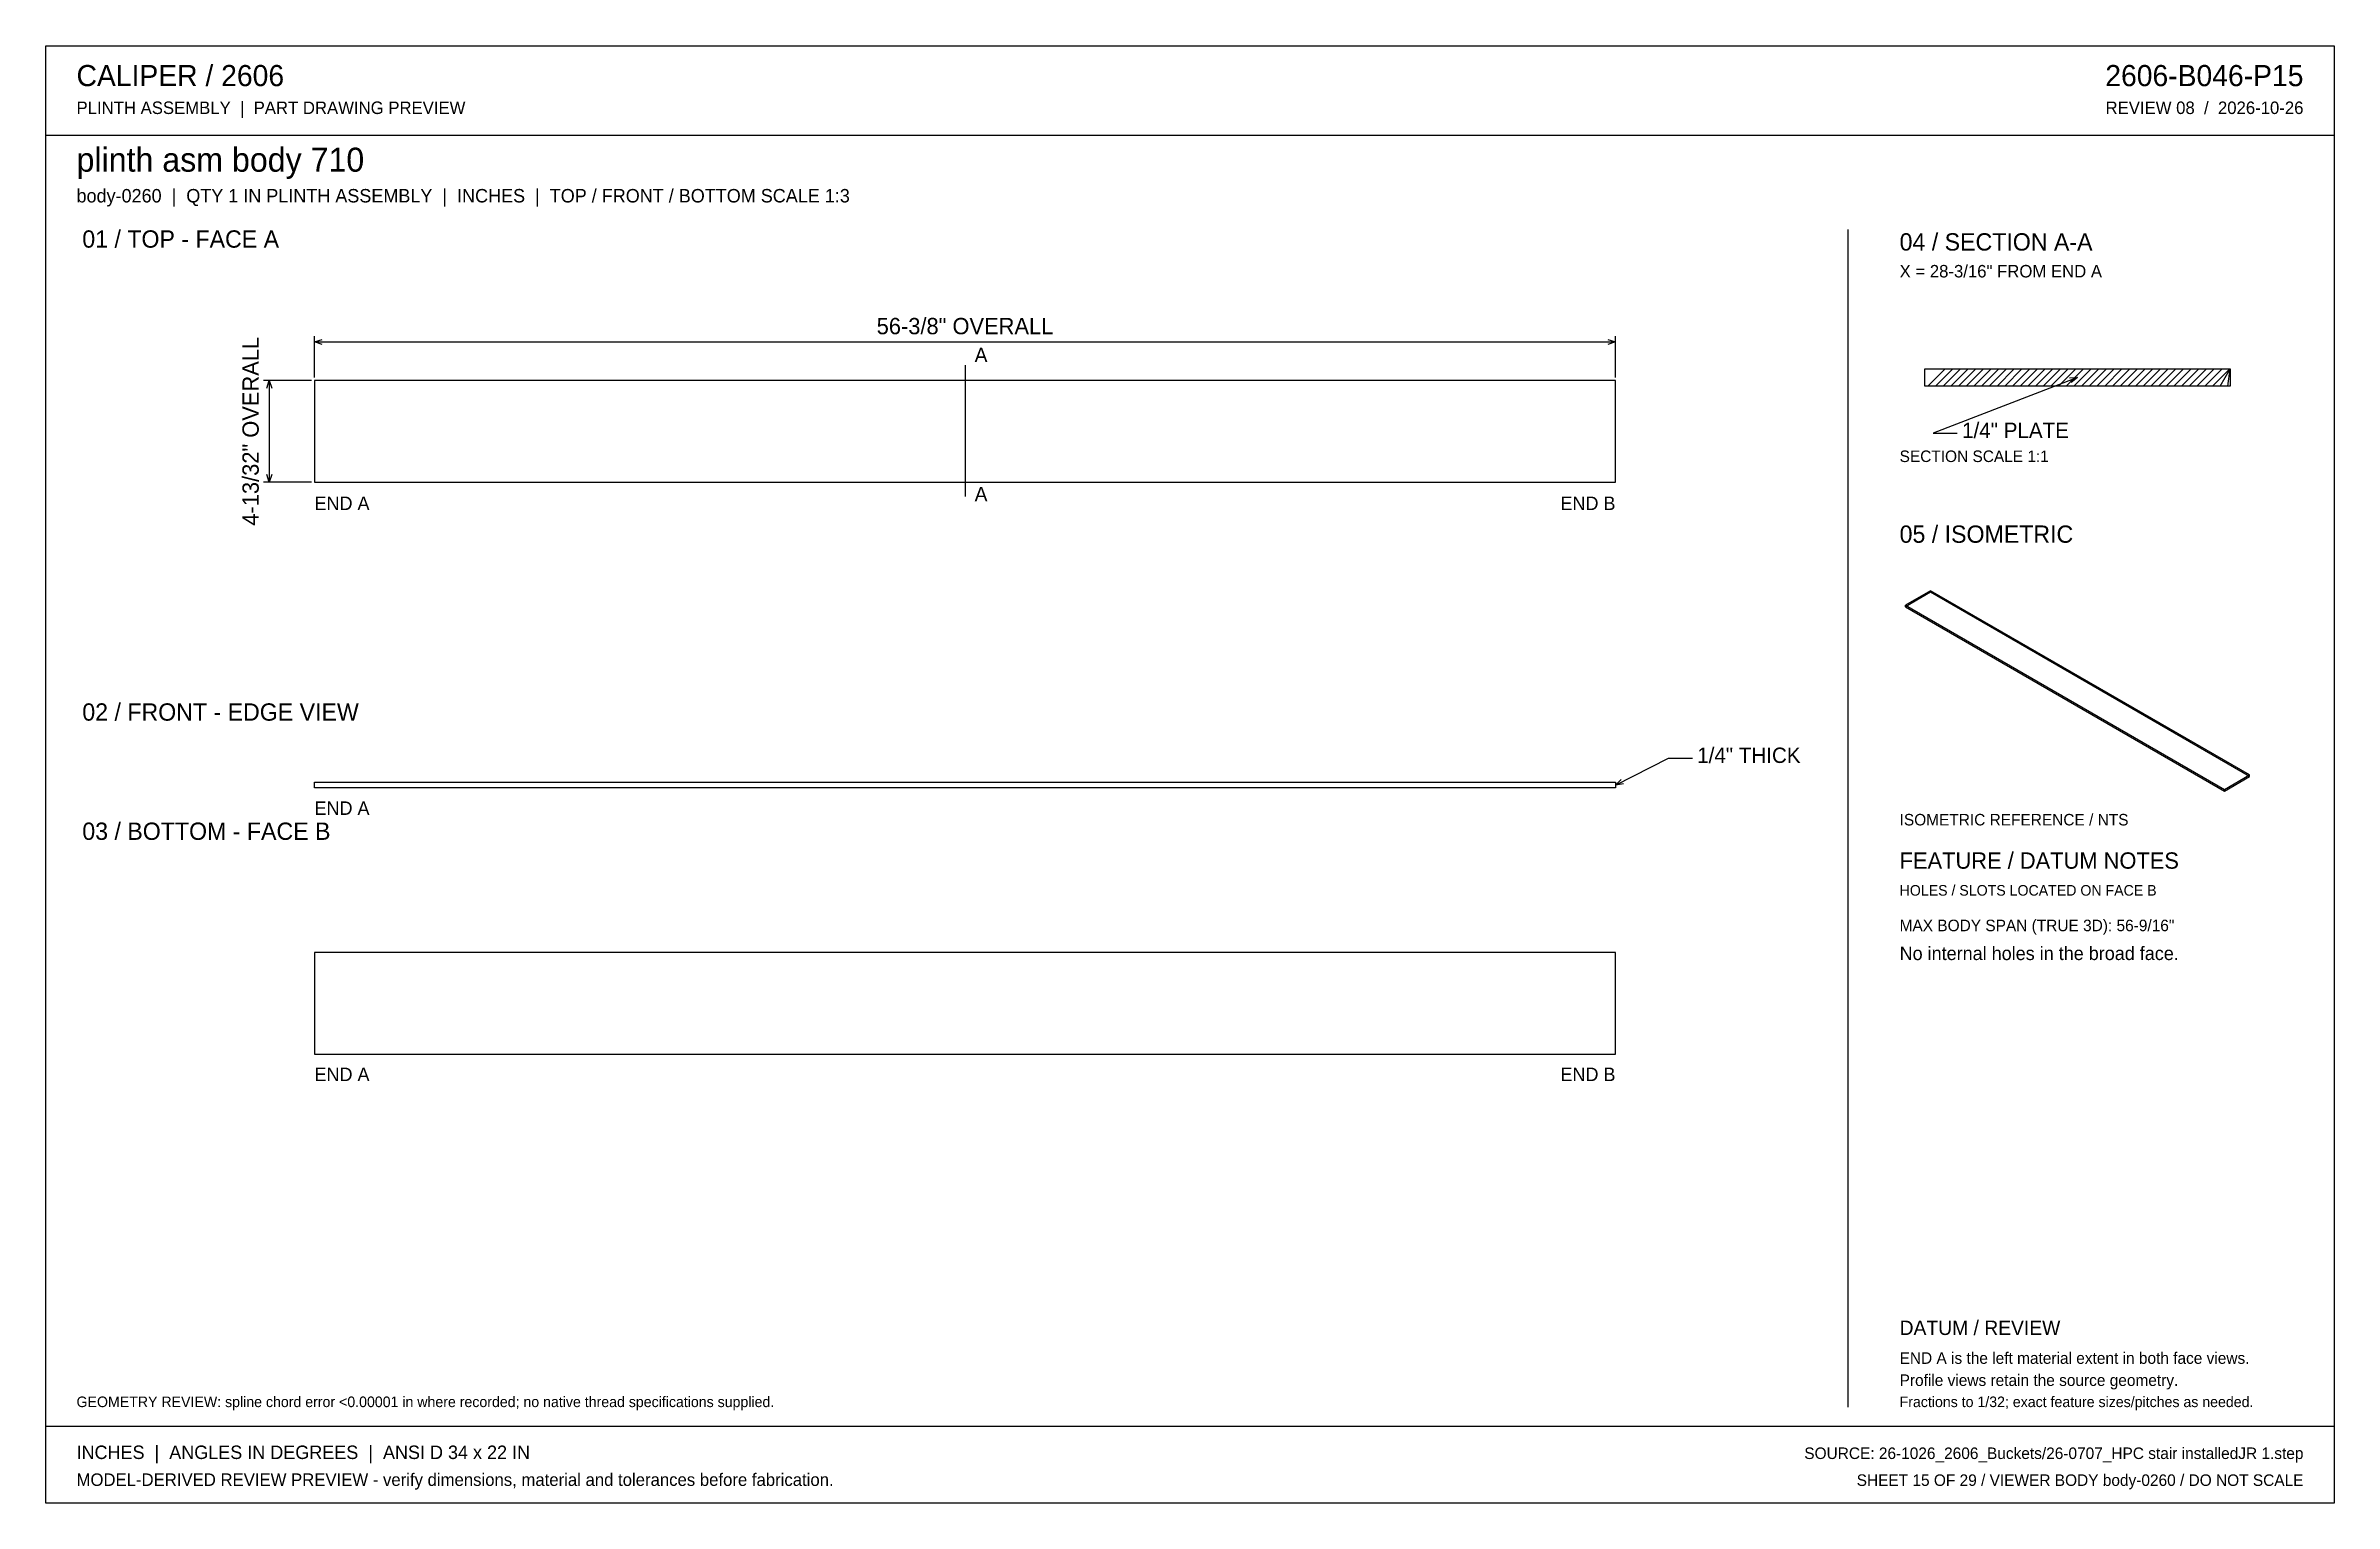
# Model space of a CAD drawing. Header units: inches. Extents: x 1.4 to 100.6, y 1.4 to 64.6.
import ezdxf
from ezdxf.enums import TextEntityAlignment as Align

# ---------------------------------------------------------------- set-up
doc = ezdxf.new("R2010")
doc.units = ezdxf.units.IN
doc.header["$MEASUREMENT"] = 0

msp = doc.modelspace()

# ---------------------------------------------------------------- linework, layer by layer
at = {"layer": 'ANNOTATION'}
for p, q in [((13.062, 50.205), (13.062, 51.996)), ((13.062, 51.746), (13.396, 51.85)), ((13.062, 51.746), (69.437, 51.746)), ((13.396, 51.642), (13.062, 51.746)), ((69.104, 51.85), (69.437, 51.746)), ((69.437, 51.746), (69.104, 51.642)), ((69.437, 50.205), (69.437, 51.996)), ((41.25, 50.746), (41.25, 45.045)), ((12.937, 50.08), (10.854, 50.08)), ((11, 49.746), (11.104, 50.08)), ((11.104, 50.08), (11.104, 45.67)), ((11.104, 50.08), (11.208, 49.746)), ((89.458, 50.208), (83.208, 47.792)), ((89.11, 50.185), (89.458, 50.208)), ((89.458, 50.208), (89.185, 49.991)), ((83.208, 47.792), (84.25, 47.792)), ((12.937, 45.67), (10.854, 45.67)), ((11.104, 45.67), (11, 46.004)), ((11.208, 46.004), (11.104, 45.67)), ((69.437, 32.542), (71.729, 33.708)), ((69.437, 32.542), (69.687, 32.786)), ((71.729, 33.708), (72.771, 33.708)), ((69.782, 32.6), (69.437, 32.542))]:
    msp.add_line(p, q, dxfattribs=at)
at = {"layer": 'OUTLINE'}
for p, q in [((1.417, 64.583), (100.583, 64.583)), ((1.417, 1.417), (1.417, 64.583)), ((100.583, 64.583), (100.583, 1.417)), ((1.417, 60.708), (100.583, 60.708)), ((79.5, 56.625), (79.5, 5.583)), ((82.845, 50.583), (96.072, 50.583)), ((82.845, 49.833), (82.845, 50.583)), ((82.97, 49.833), (83.72, 50.583)), ((83.303, 49.833), (84.053, 50.583)), ((83.636, 49.833), (84.386, 50.583)), ((83.97, 49.833), (84.72, 50.583)), ((84.303, 49.833), (85.053, 50.583)), ((84.636, 49.833), (85.386, 50.583)), ((84.97, 49.833), (85.72, 50.583)), ((85.303, 49.833), (86.053, 50.583)), ((85.636, 49.833), (86.386, 50.583)), ((85.97, 49.833), (86.72, 50.583)), ((86.303, 49.833), (87.053, 50.583)), ((86.636, 49.833), (87.386, 50.583)), ((86.97, 49.833), (87.72, 50.583)), ((87.303, 49.833), (88.053, 50.583)), ((87.636, 49.833), (88.386, 50.583)), ((87.97, 49.833), (88.72, 50.583)), ((88.303, 49.833), (89.053, 50.583)), ((88.636, 49.833), (89.386, 50.583)), ((88.97, 49.833), (89.72, 50.583)), ((89.303, 49.833), (90.053, 50.583)), ((89.636, 49.833), (90.386, 50.583)), ((89.97, 49.833), (90.72, 50.583)), ((90.303, 49.833), (91.053, 50.583)), ((90.636, 49.833), (91.386, 50.583)), ((90.97, 49.833), (91.72, 50.583)), ((91.303, 49.833), (92.053, 50.583)), ((91.636, 49.833), (92.386, 50.583)), ((91.97, 49.833), (92.72, 50.583)), ((92.303, 49.833), (93.053, 50.583)), ((92.636, 49.833), (93.386, 50.583)), ((92.97, 49.833), (93.72, 50.583)), ((93.303, 49.833), (94.053, 50.583)), ((93.636, 49.833), (94.386, 50.583)), ((93.97, 49.833), (94.72, 50.583)), ((94.303, 49.833), (95.053, 50.583)), ((94.636, 49.833), (95.386, 50.583)), ((94.97, 49.833), (95.72, 50.583)), ((95.303, 49.833), (96.053, 50.583)), ((95.636, 49.833), (96.072, 50.583)), ((95.97, 49.833), (96.072, 50.583)), ((96.072, 50.583), (96.072, 49.833)), ((69.437, 50.08), (13.062, 50.08)), ((13.062, 50.08), (13.062, 45.67)), ((69.437, 45.67), (69.437, 50.08)), ((96.072, 49.833), (82.845, 49.833)), ((13.062, 45.67), (69.437, 45.67)), ((83.082, 40.967), (82, 40.342)), ((83.082, 40.896), (82, 40.271)), ((83.082, 40.896), (83.082, 40.967)), ((96.917, 32.979), (83.082, 40.967)), ((96.917, 32.908), (83.082, 40.896)), ((82, 40.271), (82, 40.342)), ((82, 40.342), (95.835, 32.354)), ((82, 40.271), (95.835, 32.283)), ((95.835, 32.354), (96.917, 32.979)), ((95.835, 32.283), (96.917, 32.908)), ((96.917, 32.908), (96.917, 32.979)), ((13.062, 32.667), (69.437, 32.667)), ((13.062, 32.417), (13.062, 32.667)), ((69.437, 32.417), (13.062, 32.417)), ((69.437, 32.667), (69.437, 32.417)), ((95.835, 32.283), (95.835, 32.354)), ((13.062, 25.288), (13.062, 20.879)), ((69.437, 25.288), (13.062, 25.288)), ((69.437, 20.879), (69.437, 25.288)), ((13.062, 20.879), (69.437, 20.879)), ((1.417, 4.75), (100.583, 4.75)), ((100.583, 1.417), (1.417, 1.417))]:
    msp.add_line(p, q, dxfattribs=at)

# ---------------------------------------------------------------- texts
at = {"layer": 'ANNOTATION'}
for s, height, p in [('CALIPER / 2606', 0.91667, (2.75, 62.833)), ('PLINTH ASSEMBLY  |  PART DRAWING PREVIEW', 0.54167, (2.75, 61.625)), ('plinth asm body 710', 1.04167, (2.75, 59.125)), ('body-0260  |  QTY 1 IN PLINTH ASSEMBLY  |  INCHES  |  TOP / FRONT / BOTTOM SCALE 1:3', 0.58333, (2.75, 57.792)), ('01 / TOP - FACE A', 0.75, (3, 55.833)), ('04 / SECTION A-A', 0.75, (81.75, 55.708)), ('X = 28-3/16" FROM END A', 0.54167, (81.75, 54.542)), ('A', 0.625, (41.667, 50.871)), ('1/4" PLATE', 0.6667, (84.458, 47.583)), ('SECTION SCALE 1:1', 0.5, (81.75, 46.542)), ('END A', 0.5833, (13.062, 44.462)), ('A', 0.625, (41.667, 44.837)), ('05 / ISOMETRIC', 0.75, (81.75, 43.042)), ('02 / FRONT - EDGE VIEW', 0.75, (3, 35.333)), ('1/4" THICK', 0.6667, (72.979, 33.5)), ('END A', 0.5833, (13.062, 31.25)), ('03 / BOTTOM - FACE B', 0.75, (3, 30.167)), ('ISOMETRIC REFERENCE / NTS', 0.5, (81.75, 30.792)), ('FEATURE / DATUM NOTES', 0.70833, (81.75, 28.917)), ('HOLES / SLOTS LOCATED ON FACE B', 0.45833, (81.75, 27.75)), ('MAX BODY SPAN (TRUE 3D): 56-9/16"', 0.5, (81.75, 26.208)), ('No internal holes in the broad face.', 0.58333, (81.75, 24.958)), ('END A', 0.5833, (13.062, 19.712)), ('DATUM / REVIEW', 0.625, (81.75, 8.708)), ('END A is the left material extent in both face views.', 0.5, (81.75, 7.458)), ('Profile views retain the source geometry.', 0.5, (81.75, 6.5)), ('GEOMETRY REVIEW: spline chord error <0.00001 in where recorded; no native thread specifications supplied.', 0.458333, (2.75, 5.583)), ('Fractions to 1/32; exact feature sizes/pitches as needed.', 0.45833, (81.75, 5.583)), ('INCHES  |  ANGLES IN DEGREES  |  ANSI D 34 x 22 IN', 0.58333, (2.75, 3.333)), ('MODEL-DERIVED REVIEW PREVIEW - verify dimensions, material and tolerances before fabrication.', 0.54167, (2.75, 2.167))]:
    msp.add_text(s, height=height, dxfattribs=at).set_placement(p)
for s, height, p in [('2606-B046-P15', 0.91667, (99.25, 62.833)), ('REVIEW 08  /  2026-10-26', 0.54167, (99.25, 61.625)), ('END B', 0.5833, (69.437, 44.462)), ('END B', 0.5833, (69.437, 19.712)), ('SOURCE: 26-1026_2606_Buckets/26-0707_HPC stair installedJR 1.step', 0.5, (99.25, 3.333)), ('SHEET 15 OF 29 / VIEWER BODY body-0260 / DO NOT SCALE', 0.5, (99.25, 2.167))]:
    msp.add_text(s, height=height, dxfattribs=at).set_placement(p, align=Align.RIGHT)
msp.add_text('56-3/8" OVERALL', height=0.70833, dxfattribs=at).set_placement((41.25, 52.08), align=Align.CENTER)
msp.add_text('4-13/32" OVERALL', height=0.70833, rotation=90, dxfattribs=at).set_placement((10.646, 47.875), align=Align.CENTER)

doc.saveas('drawing.dxf')
